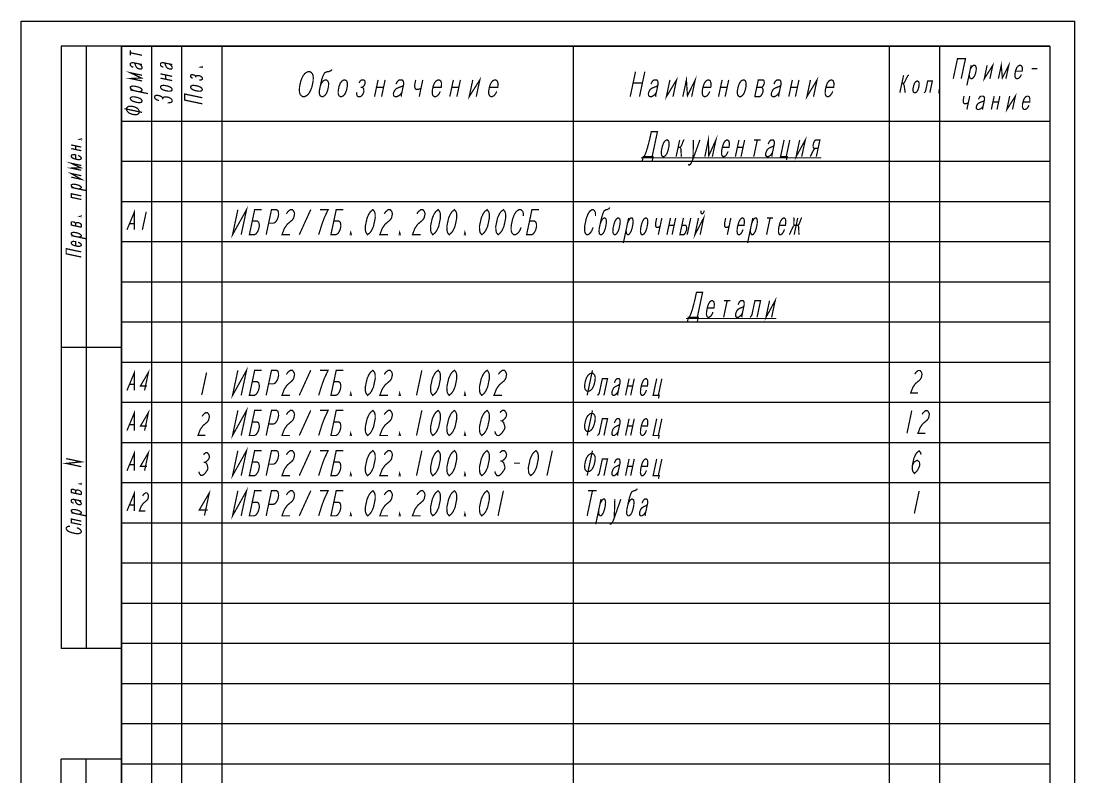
# Model space of a CAD drawing. Header units: millimetres. Extents: x 0 to 210, y 0 to 297.
# Drawn here: x 0 to 210, y 146.4 to 297 of the extents above; entities that cross this region are included whole.
import ezdxf

# ---------------------------------------------------------------- set-up
doc = ezdxf.new("R2010")
doc.units = ezdxf.units.MM
doc.header["$LTSCALE"] = 19.36
doc.layers.get('0').update_dxf_attribs({"linetype": 'CONTINUOUS'})

msp = doc.modelspace()

# ---------------------------------------------------------------- linework, layer by layer
at = {"color": 7, "linetype": 'CONTINUOUS'}
for p, q in [((0, 0), (0, 297)), ((0, 297), (210, 297)), ((210, 0), (210, 297)), ((20, 292), (8, 292)), ((8, 292), (8, 172)), ((13, 292), (13, 172)), ((20, 292), (20, 172)), ((205, 292), (20, 292)), ((20, 292), (20, 149)), ((20, 5), (20, 292)), ((20, 292), (205, 292)), ((26, 292), (26, 149)), ((32, 292), (32, 149)), ((40, 292), (40, 149)), ((110, 292), (110, 149)), ((173, 292), (173, 149)), ((183, 292), (183, 149)), ((205, 292), (205, 149)), ((205, 292), (205, 5)), ((205, 277), (20, 277)), ((20, 277), (20, 45)), ((205, 277), (20, 277)), ((26, 277), (26, 45)), ((32, 277), (32, 45)), ((40, 277), (40, 45)), ((110, 277), (110, 45)), ((173, 277), (173, 45)), ((183, 277), (183, 45)), ((205, 277), (205, 45)), ((205, 269), (20, 269)), ((205, 269), (20, 269)), ((205, 261), (20, 261)), ((205, 261), (20, 261)), ((205, 253), (20, 253)), ((205, 253), (20, 253)), ((205, 245), (20, 245)), ((205, 245), (20, 245)), ((205, 237), (20, 237)), ((205, 237), (20, 237)), ((20, 232), (8, 232)), ((205, 229), (20, 229)), ((205, 229), (20, 229)), ((205, 221), (20, 221)), ((205, 221), (20, 221)), ((205, 213), (20, 213)), ((205, 213), (20, 213)), ((205, 205), (20, 205)), ((205, 205), (20, 205)), ((205, 197), (20, 197)), ((205, 197), (20, 197)), ((205, 189), (20, 189)), ((205, 189), (20, 189)), ((205, 181), (20, 181)), ((110, 181), (20, 181)), ((205, 181), (128, 181)), ((205, 173), (20, 173)), ((205, 173), (20, 173)), ((20, 172), (8, 172)), ((205, 165), (20, 165)), ((205, 165), (20, 165)), ((205, 157), (20, 157)), ((205, 157), (20, 157)), ((20, 150), (8, 150)), ((8, 5), (8, 150)), ((13, 5), (13, 150)), ((20, 5), (20, 150)), ((205, 149), (20, 149)), ((205, 149), (20, 149))]:
    msp.add_line(p, q, dxfattribs=at)
at = {"color": 2, "linetype": 'CONTINUOUS', "const_width": 0.25}
for points in [[(21.78, 290.19), (21.78, 291.18)], [(21.78, 290.68), (24.11, 290.19)], [(22.36, 287.79), (22.07, 287.92), (21.92, 288.02), (21.78, 288.2), (21.78, 288.55), (21.92, 288.66), (22.07, 288.7), (22.36, 288.71), (23.96, 288.37), (24.11, 288.41)], [(22.5, 288.68), (22.65, 288.58), (22.8, 288.19), (22.94, 287.88), (23.09, 287.7), (23.23, 287.6), (23.53, 287.47), (23.67, 287.44), (23.96, 287.45), (24.11, 287.63), (24.11, 287.84), (23.96, 288.09), (23.82, 288.26), (23.53, 288.46)], [(28.36, 287.79), (28.07, 287.92), (27.92, 288.02), (27.78, 288.2), (27.78, 288.55), (27.92, 288.66), (28.07, 288.7), (28.36, 288.71), (29.96, 288.37), (30.11, 288.41)], [(28.5, 288.68), (28.65, 288.58), (28.8, 288.19), (28.94, 287.88), (29.09, 287.7), (29.23, 287.6), (29.53, 287.47), (29.67, 287.44), (29.96, 287.45), (30.11, 287.63), (30.11, 287.84), (29.96, 288.09), (29.82, 288.26), (29.53, 288.46)], [(36.11, 287.91), (36.11, 287.77), (35.82, 287.83), (36.11, 287.91)], [(185.75, 285.52), (186.6, 289.52), (188.19, 289.52), (187.34, 285.52)], [(189.32, 288.19), (188.47, 284.19)], [(189.14, 287.36), (189.3, 287.69), (189.56, 288.02), (189.79, 288.19), (190.07, 288.19), (190.22, 288.02), (190.34, 287.69), (190.32, 287.19), (190.18, 286.52), (189.98, 286.02), (189.72, 285.69), (189.5, 285.52), (189.31, 285.52), (189.07, 285.69), (188.95, 286.02), (188.93, 286.36)], [(192.5, 288.19), (191.94, 285.52), (193.63, 288.19), (193.06, 285.52)], [(194.75, 285.52), (195.32, 288.19), (195.54, 285.69), (196.82, 288.19), (196.25, 285.52)], [(199.33, 286.36), (199.17, 286.02), (198.91, 285.69), (198.59, 285.52), (198.41, 285.52), (198.16, 285.69), (198.04, 286.02), (198.06, 286.52), (198.2, 287.19), (198.4, 287.69), (198.66, 288.02), (198.97, 288.19), (199.16, 288.19), (199.41, 288.02), (199.52, 287.69), (199.51, 287.19), (199.48, 287.02), (198.16, 287.02)], [(24.11, 285.07), (21.78, 285.56), (23.96, 285.67), (21.78, 286.7), (24.11, 286.21)], [(27.78, 286.49), (30.11, 285.99)], [(27.78, 285.64), (30.11, 285.14)], [(28.8, 285.42), (28.8, 286.27)], [(34.21, 285.61), (33.92, 285.75), (33.78, 285.92), (33.78, 286.2), (33.92, 286.32), (34.21, 286.32), (34.36, 286.29), (34.65, 286.16), (34.8, 285.99), (34.8, 285.77)], [(35.53, 285.26), (35.82, 285.27), (35.96, 285.31), (36.11, 285.42), (36.11, 285.71), (35.96, 285.88), (35.82, 285.98), (35.53, 286.12), (35.38, 286.15), (35.09, 286.14), (34.94, 286.1), (34.8, 285.99)], [(55.74, 285.07), (55.48, 283.82), (55.46, 283.19), (55.49, 282.78), (55.64, 282.36), (55.83, 282.15), (56.13, 281.94), (56.48, 281.94), (56.88, 282.15), (57.16, 282.36), (57.48, 282.78), (57.69, 283.19), (57.94, 283.82), (58.2, 285.07), (58.22, 285.69), (58.19, 286.11), (58.04, 286.53), (57.85, 286.74), (57.55, 286.94), (57.2, 286.94), (56.8, 286.74), (56.52, 286.53), (56.2, 286.11), (55.99, 285.69), (55.74, 285.07)], [(59.62, 284.03), (59.87, 284.65), (60.2, 285.07), (60.59, 285.28), (60.83, 285.28), (61.13, 285.07), (61.28, 284.65), (61.26, 284.03), (61.09, 283.19), (60.84, 282.57), (60.51, 282.15), (60.12, 281.94), (59.88, 281.94), (59.58, 282.15), (59.43, 282.57), (59.45, 283.19), (59.62, 284.03), (59.89, 285.28), (60.18, 286.11), (60.39, 286.53), (60.55, 286.74), (61.06, 286.94), (61.3, 286.94), (61.81, 287.15), (61.97, 287.36)], [(90.01, 285.28), (89.3, 281.94), (91.41, 285.28), (90.7, 281.94)], [(122.44, 286.94), (121.38, 281.94)], [(124.3, 286.94), (123.23, 281.94)], [(129.3, 285.28), (128.59, 281.94), (130.61, 285.28), (129.91, 281.94)], [(131.87, 281.94), (132.58, 285.28), (132.79, 282.15), (134.33, 285.28), (133.63, 281.94)], [(157.3, 285.28), (156.59, 281.94), (158.61, 285.28), (157.91, 281.94)], [(175.86, 286.21), (175.11, 282.71)], [(175.52, 284.61), (175.82, 284.61), (176.01, 284.75), (176.53, 285.77), (176.67, 286.07), (176.85, 286.21), (176.93, 286.21)], [(201.36, 287.52), (202.49, 287.52)], [(22.5, 283.13), (22.21, 283.27), (21.92, 283.47), (21.78, 283.65), (21.78, 283.86), (21.92, 283.97), (22.21, 284.05), (22.65, 284.03), (23.23, 283.9), (23.67, 283.74), (23.96, 283.54), (24.11, 283.36), (24.11, 283.22), (23.96, 283.04), (23.67, 282.96), (23.38, 282.95)], [(28.65, 283.17), (28.21, 283.34), (27.92, 283.54), (27.78, 283.79), (27.78, 283.93), (27.92, 284.11), (28.21, 284.19), (28.65, 284.17), (29.23, 284.05), (29.67, 283.88), (29.96, 283.68), (30.11, 283.43), (30.11, 283.29), (29.96, 283.11), (29.67, 283.03), (29.23, 283.05), (28.65, 283.17)], [(34.65, 283.17), (34.21, 283.34), (33.92, 283.54), (33.78, 283.79), (33.78, 283.93), (33.92, 284.11), (34.21, 284.19), (34.65, 284.17), (35.23, 284.05), (35.67, 283.88), (35.96, 283.68), (36.11, 283.43), (36.11, 283.29), (35.96, 283.11), (35.67, 283.03), (35.23, 283.05), (34.65, 283.17)], [(63.37, 284.03), (63.62, 284.65), (63.95, 285.07), (64.34, 285.28), (64.58, 285.28), (64.88, 285.07), (65.03, 284.65), (65.01, 284.03), (64.84, 283.19), (64.59, 282.57), (64.26, 282.15), (63.87, 281.94), (63.63, 281.94), (63.33, 282.15), (63.18, 282.57), (63.2, 283.19), (63.37, 284.03)], [(66.86, 282.78), (66.89, 282.36), (66.96, 282.15), (67.15, 281.94), (67.62, 281.94), (67.9, 282.15), (68.06, 282.36), (68.26, 282.78), (68.31, 282.99), (68.28, 283.4), (68.21, 283.61), (68.02, 283.82)], [(67.37, 284.65), (67.58, 285.07), (67.86, 285.28), (68.33, 285.28), (68.52, 285.07), (68.54, 284.65), (68.5, 284.44), (68.29, 284.03), (68.02, 283.82), (67.66, 283.82)], [(71.14, 285.28), (70.43, 281.94)], [(70.83, 283.82), (72.23, 283.82)], [(72.54, 285.28), (71.84, 281.94)], [(76.19, 284.24), (76.03, 284.03), (75.4, 283.82), (74.89, 283.61), (74.61, 283.4), (74.45, 283.19), (74.24, 282.78), (74.2, 282.57), (74.22, 282.15), (74.53, 281.94), (74.88, 281.94), (75.28, 282.15), (75.56, 282.36), (75.88, 282.78)], [(74.71, 284.44), (74.92, 284.86), (75.08, 285.07), (75.36, 285.28), (75.94, 285.28), (76.13, 285.07), (76.21, 284.86), (76.23, 284.44), (75.75, 282.15), (75.82, 281.94)], [(78.64, 285.28), (78.42, 284.24), (78.45, 283.82), (78.52, 283.61), (78.71, 283.4), (79.18, 283.4), (79.69, 283.61)], [(80.04, 285.28), (79.34, 281.94)], [(83.54, 282.99), (83.34, 282.57), (83.01, 282.15), (82.62, 281.94), (82.38, 281.94), (82.08, 282.15), (81.93, 282.57), (81.95, 283.19), (82.12, 284.03), (82.37, 284.65), (82.7, 285.07), (83.09, 285.28), (83.33, 285.28), (83.63, 285.07), (83.78, 284.65), (83.76, 284.03), (83.72, 283.82), (82.08, 283.82)], [(86.14, 285.28), (85.43, 281.94)], [(85.83, 283.82), (87.23, 283.82)], [(87.54, 285.28), (86.84, 281.94)], [(94.79, 282.99), (94.59, 282.57), (94.26, 282.15), (93.87, 281.94), (93.63, 281.94), (93.33, 282.15), (93.18, 282.57), (93.2, 283.19), (93.37, 284.03), (93.62, 284.65), (93.95, 285.07), (94.34, 285.28), (94.58, 285.28), (94.88, 285.07), (95.03, 284.65), (95.01, 284.03), (94.97, 283.82), (93.33, 283.82)], [(121.95, 284.65), (123.81, 284.65)], [(126.89, 284.24), (126.74, 284.03), (126.15, 283.82), (125.67, 283.61), (125.4, 283.4), (125.25, 283.19), (125.05, 282.78), (125.01, 282.57), (125.03, 282.15), (125.31, 281.94), (125.64, 281.94), (126.01, 282.15), (126.28, 282.36), (126.58, 282.78)], [(125.52, 284.44), (125.71, 284.86), (125.87, 285.07), (126.13, 285.28), (126.68, 285.28), (126.85, 285.07), (126.92, 284.86), (126.94, 284.44), (126.45, 282.15), (126.52, 281.94)], [(137.24, 282.99), (137.04, 282.57), (136.73, 282.15), (136.36, 281.94), (136.14, 281.94), (135.86, 282.15), (135.73, 282.57), (135.75, 283.19), (135.93, 284.03), (136.17, 284.65), (136.48, 285.07), (136.85, 285.28), (137.07, 285.28), (137.35, 285.07), (137.48, 284.65), (137.46, 284.03), (137.41, 283.82), (135.88, 283.82)], [(139.69, 285.28), (138.98, 281.94)], [(139.38, 283.82), (140.7, 283.82)], [(141.01, 285.28), (140.3, 281.94)], [(142.93, 284.03), (143.17, 284.65), (143.48, 285.07), (143.85, 285.28), (144.07, 285.28), (144.35, 285.07), (144.48, 284.65), (144.46, 284.03), (144.28, 283.19), (144.04, 282.57), (143.73, 282.15), (143.36, 281.94), (143.14, 281.94), (142.86, 282.15), (142.73, 282.57), (142.75, 283.19), (142.93, 284.03)], [(146.2, 281.94), (146.91, 285.28), (147.9, 285.28), (148.07, 285.07), (148.09, 284.65), (148.05, 284.44), (147.85, 284.03), (147.59, 283.82), (146.6, 283.82)], [(146.2, 281.94), (147.19, 281.94), (147.45, 282.15), (147.6, 282.36), (147.8, 282.78), (147.85, 282.99), (147.83, 283.4), (147.76, 283.61), (147.59, 283.82)], [(151.39, 284.24), (151.24, 284.03), (150.65, 283.82), (150.17, 283.61), (149.9, 283.4), (149.75, 283.19), (149.55, 282.78), (149.51, 282.57), (149.53, 282.15), (149.81, 281.94), (150.14, 281.94), (150.51, 282.15), (150.78, 282.36), (151.08, 282.78)], [(150.02, 284.44), (150.21, 284.86), (150.37, 285.07), (150.63, 285.28), (151.18, 285.28), (151.35, 285.07), (151.42, 284.86), (151.44, 284.44), (150.95, 282.15), (151.02, 281.94)], [(153.69, 285.28), (152.98, 281.94)], [(153.38, 283.82), (154.7, 283.82)], [(155.01, 285.28), (154.3, 281.94)], [(161.74, 282.99), (161.54, 282.57), (161.23, 282.15), (160.86, 281.94), (160.64, 281.94), (160.36, 282.15), (160.23, 282.57), (160.25, 283.19), (160.43, 284.03), (160.67, 284.65), (160.98, 285.07), (161.35, 285.28), (161.57, 285.28), (161.85, 285.07), (161.98, 284.65), (161.96, 284.03), (161.91, 283.82), (160.38, 283.82)], [(175.82, 284.61), (175.87, 284.46), (175.96, 284.17), (176.19, 282.71)], [(177.87, 284.17), (178.04, 284.61), (178.26, 284.9), (178.52, 285.04), (178.67, 285.04), (178.87, 284.9), (178.96, 284.61), (178.95, 284.17), (178.82, 283.59), (178.65, 283.15), (178.44, 282.86), (178.18, 282.71), (178.02, 282.71), (177.82, 282.86), (177.73, 283.15), (177.75, 283.59), (177.87, 284.17)], [(179.94, 282.71), (180.12, 282.86), (180.23, 283), (180.26, 283.15), (180.66, 285.04), (181.58, 285.04), (181.09, 282.71)], [(21.78, 283.29), (25.28, 282.55)], [(22.65, 280.9), (22.21, 281.06), (21.92, 281.27), (21.78, 281.51), (21.78, 281.65), (21.92, 281.84), (22.21, 281.92), (22.65, 281.9), (23.23, 281.77), (23.67, 281.61), (23.96, 281.4), (24.11, 281.16), (24.11, 281.02), (23.96, 280.83), (23.67, 280.75), (23.23, 280.78), (22.65, 280.9)], [(27.48, 281.15), (27.05, 281.31), (26.75, 281.52), (26.61, 281.76), (26.61, 281.9), (26.75, 282.16), (26.9, 282.2), (27.19, 282.21), (27.63, 282.11), (27.92, 281.98), (28.07, 281.88), (28.21, 281.63), (28.21, 281.42)], [(29.23, 280.7), (29.67, 280.75), (29.96, 280.83), (30.11, 281.02), (30.11, 281.23), (29.96, 281.47), (29.67, 281.68), (29.38, 281.81), (28.94, 281.9), (28.65, 281.9), (28.36, 281.81), (28.21, 281.63)], [(36.11, 280.52), (32.61, 281.26), (32.61, 282.47), (36.11, 281.73)], [(183, 282.71), (182.85, 282.71), (182.91, 283), (183, 282.71)], [(187.91, 282.05), (187.73, 281.22), (187.76, 280.89), (187.81, 280.72), (187.97, 280.55), (188.34, 280.55), (188.75, 280.72)], [(189.04, 282.05), (188.47, 279.39)], [(190.77, 281.39), (190.93, 281.72), (191.06, 281.89), (191.29, 282.05), (191.75, 282.05), (191.91, 281.89), (191.96, 281.72), (191.99, 281.39), (191.6, 279.55), (191.66, 279.39)], [(193.91, 282.05), (193.34, 279.39)], [(195.04, 282.05), (194.47, 279.39)], [(197, 282.05), (196.44, 279.39), (198.13, 282.05), (197.56, 279.39)], [(200.83, 280.22), (200.67, 279.89), (200.41, 279.55), (200.09, 279.39), (199.91, 279.39), (199.66, 279.55), (199.54, 279.89), (199.56, 280.39), (199.7, 281.05), (199.9, 281.55), (200.16, 281.89), (200.47, 282.05), (200.66, 282.05), (200.91, 281.89), (201.02, 281.55), (201.01, 281.05), (200.98, 280.89), (199.66, 280.89)], [(20.61, 279.56), (24.11, 278.81)], [(21.05, 279.68), (21.05, 279.25), (21.19, 279.01), (21.34, 278.83), (21.63, 278.63), (22.07, 278.46), (22.5, 278.37), (22.94, 278.35), (23.23, 278.43), (23.38, 278.54), (23.53, 278.72), (23.53, 279.15), (23.38, 279.39), (23.23, 279.57), (22.94, 279.77), (22.5, 279.94), (22.07, 280.03), (21.63, 280.05), (21.34, 279.97), (21.19, 279.86), (21.05, 279.68)], [(191.95, 281.22), (191.82, 281.05), (191.32, 280.89), (190.91, 280.72), (190.69, 280.55), (190.56, 280.39), (190.39, 280.05), (190.36, 279.89), (190.38, 279.55), (190.63, 279.39), (190.91, 279.39), (191.22, 279.55), (191.45, 279.72), (191.7, 280.05)], [(193.66, 280.89), (194.79, 280.89)], [(124.16, 269.99), (124.52, 270.82), (124.79, 271.65), (125.28, 273.53), (125.59, 274.99), (126.81, 274.99), (125.75, 269.99)], [(11.99, 273.52), (11.99, 273.4), (11.74, 273.45), (11.99, 273.52)], [(127.79, 272.07), (128.01, 272.7), (128.29, 273.11), (128.61, 273.32), (128.8, 273.32), (129.04, 273.11), (129.14, 272.7), (129.1, 272.07), (128.92, 271.24), (128.7, 270.61), (128.42, 270.2), (128.09, 269.99), (127.91, 269.99), (127.67, 270.2), (127.57, 270.61), (127.61, 271.24), (127.79, 272.07)], [(131.24, 273.32), (130.53, 269.99)], [(130.93, 271.86), (131.12, 271.86), (131.3, 271.86), (131.54, 272.07), (131.72, 272.49), (131.95, 273.11), (132.08, 273.32), (132.18, 273.32)], [(133.03, 268.53), (133.08, 268.32), (133.18, 268.32), (133.41, 268.53), (133.55, 268.74), (133.91, 269.57), (135.27, 273.32)], [(133.96, 273.32), (133.91, 269.57)], [(136.25, 269.99), (136.96, 273.32), (137.04, 270.2), (138.46, 273.32), (137.75, 269.99)], [(140.88, 271.03), (140.7, 270.61), (140.42, 270.2), (140.09, 269.99), (139.91, 269.99), (139.67, 270.2), (139.57, 270.61), (139.61, 271.24), (139.79, 272.07), (140.01, 272.7), (140.29, 273.11), (140.61, 273.32), (140.8, 273.32), (141.04, 273.11), (141.14, 272.7), (141.1, 272.07), (141.05, 271.86), (139.74, 271.86)], [(143.05, 273.32), (142.34, 269.99)], [(144.18, 273.32), (143.47, 269.99)], [(146.71, 273.32), (146, 269.99)], [(146.05, 273.32), (147.36, 273.32)], [(148.88, 272.49), (149.06, 272.9), (149.2, 273.11), (149.43, 273.32), (149.9, 273.32), (150.04, 273.11), (150.09, 272.9), (150.09, 272.49), (149.61, 270.2), (149.66, 269.99)], [(152.05, 273.32), (151.34, 269.99), (152.66, 269.99), (152.52, 269.36)], [(152.47, 269.99), (153.18, 273.32)], [(155.15, 273.32), (154.44, 269.99), (156.27, 273.32), (155.56, 269.99)], [(158.47, 269.99), (159.18, 273.32), (158.33, 273.32), (158.1, 273.11), (157.92, 272.7), (157.83, 272.28), (157.84, 271.86), (157.98, 271.65), (158.82, 271.65)], [(9.99, 272.33), (11.99, 271.9)], [(9.99, 271.61), (11.99, 271.18)], [(10.86, 271.42), (10.86, 272.14)], [(131.3, 271.86), (131.45, 271.65), (131.5, 271.45), (131.56, 269.99)], [(142.74, 271.86), (143.87, 271.86)], [(150.05, 272.28), (149.91, 272.07), (149.4, 271.86), (148.98, 271.65), (148.75, 271.45), (148.61, 271.24), (148.43, 270.82), (148.38, 270.61), (148.39, 270.2), (148.62, 269.99), (148.91, 269.99), (149.23, 270.2), (149.46, 270.4), (149.74, 270.82)], [(157.25, 269.99), (157.89, 271.24), (158.03, 271.45), (158.26, 271.65)], [(11.99, 267.28), (9.99, 267.71), (11.86, 267.79), (9.99, 268.67), (11.99, 268.24)], [(11.36, 270.23), (11.61, 270.12), (11.86, 269.95), (11.99, 269.74), (11.99, 269.62), (11.86, 269.47), (11.61, 269.4), (11.24, 269.42), (10.74, 269.53), (10.36, 269.67), (10.11, 269.84), (9.99, 270.05), (9.99, 270.17), (10.11, 270.32), (10.36, 270.39), (10.74, 270.37), (10.86, 270.34), (10.86, 269.5)], [(123.5, 269.76), (159.5, 269.76)], [(123.75, 268.95), (123.97, 269.99), (125.94, 269.99), (125.72, 268.95)], [(9.99, 265.91), (11.99, 265.48), (9.99, 266.63), (11.99, 266.2)], [(10.61, 263.73), (10.36, 263.85), (10.11, 264.02), (9.99, 264.17), (9.99, 264.35), (10.11, 264.44), (10.36, 264.51), (10.74, 264.49), (11.24, 264.38), (11.61, 264.24), (11.86, 264.07), (11.99, 263.92), (11.99, 263.8), (11.86, 263.65), (11.61, 263.58), (11.36, 263.57)], [(9.99, 263.87), (12.99, 263.23)], [(11.99, 261.46), (9.99, 261.89), (9.99, 262.61), (11.99, 262.18)], [(21.1, 255.42), (22.6, 259.02), (22.56, 255.42)], [(24.94, 259.02), (24.17, 255.42)], [(43.2, 259.44), (42.14, 254.44), (44.93, 259.44), (43.86, 254.44)], [(46.06, 257.15), (47.08, 257.15), (47.34, 256.94), (47.45, 256.53), (47.47, 256.11), (47.33, 255.49), (47.14, 255.07), (46.85, 254.65), (46.5, 254.44), (45.49, 254.44), (46.55, 259.44), (47.97, 259.44)], [(49.33, 256.74), (50.34, 256.74), (50.69, 256.94), (50.98, 257.36), (51.17, 257.78), (51.31, 258.4), (51.29, 258.82), (51.18, 259.24), (50.92, 259.44), (49.9, 259.44), (48.84, 254.44)], [(52.87, 258.61), (53.16, 259.03), (53.66, 259.44), (54.07, 259.44), (54.38, 259.03), (54.5, 258.61), (54.32, 257.78), (54.03, 257.36), (53.53, 256.94), (53.04, 256.53), (52.46, 255.69), (51.99, 254.44), (53.61, 254.44)], [(55.44, 254.44), (57.72, 259.44)], [(59.3, 254.44), (59.95, 256.53), (60.41, 257.78), (60.8, 258.61), (61.18, 259.44), (59.55, 259.44)], [(62.31, 257.15), (63.33, 257.15), (63.59, 256.94), (63.7, 256.53), (63.72, 256.11), (63.58, 255.49), (63.39, 255.07), (63.1, 254.65), (62.75, 254.44), (61.74, 254.44), (62.8, 259.44), (64.22, 259.44)], [(69.05, 254.44), (68.73, 254.86), (68.62, 255.28), (68.59, 256.11), (68.95, 257.78), (69.33, 258.61), (69.62, 259.03), (70.11, 259.44), (70.43, 259.03), (70.55, 258.61), (70.57, 257.78), (70.22, 256.11), (69.84, 255.28), (69.54, 254.86), (69.05, 254.44)], [(72.37, 258.61), (72.66, 259.03), (73.16, 259.44), (73.57, 259.44), (73.88, 259.03), (74, 258.61), (73.82, 257.78), (73.53, 257.36), (73.03, 256.94), (72.54, 256.53), (71.96, 255.69), (71.49, 254.44), (73.11, 254.44)], [(78.87, 258.61), (79.16, 259.03), (79.66, 259.44), (80.07, 259.44), (80.38, 259.03), (80.5, 258.61), (80.32, 257.78), (80.03, 257.36), (79.53, 256.94), (79.04, 256.53), (78.46, 255.69), (77.99, 254.44), (79.61, 254.44)], [(82.05, 254.44), (81.73, 254.86), (81.62, 255.28), (81.59, 256.11), (81.95, 257.78), (82.33, 258.61), (82.62, 259.03), (83.11, 259.44), (83.43, 259.03), (83.55, 258.61), (83.57, 257.78), (83.22, 256.11), (82.84, 255.28), (82.54, 254.86), (82.05, 254.44)], [(85.3, 254.44), (84.98, 254.86), (84.87, 255.28), (84.84, 256.11), (85.2, 257.78), (85.58, 258.61), (85.87, 259.03), (86.36, 259.44), (86.68, 259.03), (86.8, 258.61), (86.82, 257.78), (86.47, 256.11), (86.09, 255.28), (85.79, 254.86), (85.3, 254.44)], [(91.8, 254.44), (91.48, 254.86), (91.37, 255.28), (91.34, 256.11), (91.7, 257.78), (92.08, 258.61), (92.37, 259.03), (92.86, 259.44), (93.18, 259.03), (93.3, 258.61), (93.32, 257.78), (92.97, 256.11), (92.59, 255.28), (92.29, 254.86), (91.8, 254.44)], [(95.05, 254.44), (94.73, 254.86), (94.62, 255.28), (94.59, 256.11), (94.95, 257.78), (95.33, 258.61), (95.62, 259.03), (96.11, 259.44), (96.43, 259.03), (96.55, 258.61), (96.57, 257.78), (96.22, 256.11), (95.84, 255.28), (95.54, 254.86), (95.05, 254.44)], [(100.11, 258.19), (100.1, 258.61), (99.99, 259.03), (99.83, 259.24), (99.57, 259.44), (99.26, 259.44), (98.91, 259.24), (98.66, 259.03), (98.37, 258.61), (98.18, 258.19), (97.95, 257.57), (97.68, 256.32), (97.65, 255.69), (97.66, 255.28), (97.78, 254.86), (97.94, 254.65), (98.2, 254.44), (98.5, 254.44), (98.85, 254.65), (99.1, 254.86), (99.39, 255.28), (99.63, 255.9)], [(101.31, 257.15), (102.33, 257.15), (102.59, 256.94), (102.7, 256.53), (102.72, 256.11), (102.58, 255.49), (102.39, 255.07), (102.1, 254.65), (101.75, 254.44), (100.74, 254.44), (101.8, 259.44), (103.22, 259.44)], [(114.46, 258.19), (114.46, 258.61), (114.38, 259.03), (114.25, 259.24), (114.03, 259.44), (113.78, 259.44), (113.47, 259.24), (113.26, 259.03), (113, 258.61), (112.82, 258.19), (112.6, 257.57), (112.34, 256.32), (112.29, 255.69), (112.29, 255.28), (112.37, 254.86), (112.5, 254.65), (112.71, 254.44), (112.97, 254.44), (113.27, 254.65), (113.49, 254.86), (113.75, 255.28), (113.97, 255.9)], [(115.39, 256.53), (115.61, 257.15), (115.87, 257.57), (116.17, 257.78), (116.34, 257.78), (116.56, 257.57), (116.64, 257.15), (116.59, 256.53), (116.42, 255.69), (116.2, 255.07), (115.94, 254.65), (115.64, 254.44), (115.46, 254.44), (115.25, 254.65), (115.17, 255.07), (115.21, 255.69), (115.39, 256.53), (115.66, 257.78), (115.92, 258.61), (116.09, 259.03), (116.22, 259.24), (116.61, 259.44), (116.78, 259.44), (117.17, 259.65), (117.3, 259.86)], [(134.99, 257.78), (134.28, 254.44), (136.02, 257.78), (135.32, 254.44)], [(135.47, 259.24), (135.47, 258.82), (135.6, 258.61), (135.77, 258.61), (135.99, 258.82), (136.16, 259.24)], [(11.99, 255.94), (9.99, 256.37), (9.99, 256.91), (10.11, 257), (10.36, 257.01), (10.49, 256.98), (10.74, 256.87), (10.86, 256.72), (10.86, 256.18)], [(11.99, 255.94), (11.99, 256.48), (11.86, 256.63), (11.74, 256.71), (11.49, 256.83), (11.36, 256.85), (11.11, 256.85), (10.99, 256.81), (10.86, 256.72)], [(11.99, 258.16), (11.99, 258.04), (11.74, 258.09), (11.99, 258.16)], [(21.65, 256.62), (22.52, 256.62)], [(118.14, 256.53), (118.36, 257.15), (118.62, 257.57), (118.92, 257.78), (119.09, 257.78), (119.31, 257.57), (119.39, 257.15), (119.34, 256.53), (119.17, 255.69), (118.95, 255.07), (118.69, 254.65), (118.39, 254.44), (118.21, 254.44), (118, 254.65), (117.92, 255.07), (117.96, 255.69), (118.14, 256.53)], [(121.07, 257.78), (120.01, 252.78)], [(120.85, 256.74), (121.02, 257.15), (121.28, 257.57), (121.5, 257.78), (121.76, 257.78), (121.89, 257.57), (121.97, 257.15), (121.92, 256.53), (121.75, 255.69), (121.53, 255.07), (121.27, 254.65), (121.05, 254.44), (120.88, 254.44), (120.66, 254.65), (120.58, 255.07), (120.58, 255.49)], [(123.64, 256.53), (123.86, 257.15), (124.12, 257.57), (124.42, 257.78), (124.59, 257.78), (124.81, 257.57), (124.89, 257.15), (124.84, 256.53), (124.67, 255.69), (124.45, 255.07), (124.19, 254.65), (123.89, 254.44), (123.71, 254.44), (123.5, 254.65), (123.42, 255.07), (123.46, 255.69), (123.64, 256.53)], [(126.66, 257.78), (126.44, 256.74), (126.43, 256.32), (126.47, 256.11), (126.6, 255.9), (126.95, 255.9), (127.33, 256.11)], [(127.69, 257.78), (126.98, 254.44)], [(129.41, 257.78), (128.7, 254.44)], [(129.1, 256.32), (130.13, 256.32)], [(130.44, 257.78), (129.73, 254.44)], [(131.99, 257.78), (131.28, 254.44), (132.05, 254.44), (132.27, 254.65), (132.4, 254.86), (132.57, 255.28), (132.62, 255.49), (132.62, 255.9), (132.58, 256.11), (132.45, 256.32), (131.68, 256.32)], [(133.45, 257.78), (132.74, 254.44)], [(140.41, 257.78), (140.19, 256.74), (140.18, 256.32), (140.22, 256.11), (140.35, 255.9), (140.7, 255.9), (141.08, 256.11)], [(141.44, 257.78), (140.73, 254.44)], [(143.87, 255.49), (143.7, 255.07), (143.44, 254.65), (143.14, 254.44), (142.96, 254.44), (142.75, 254.65), (142.67, 255.07), (142.71, 255.69), (142.89, 256.53), (143.11, 257.15), (143.37, 257.57), (143.67, 257.78), (143.84, 257.78), (144.06, 257.57), (144.14, 257.15), (144.09, 256.53), (144.05, 256.32), (142.85, 256.32)], [(145.82, 257.78), (144.76, 252.78)], [(145.6, 256.74), (145.77, 257.15), (146.03, 257.57), (146.25, 257.78), (146.51, 257.78), (146.64, 257.57), (146.72, 257.15), (146.67, 256.53), (146.5, 255.69), (146.28, 255.07), (146.02, 254.65), (145.8, 254.44), (145.63, 254.44), (145.41, 254.65), (145.33, 255.07), (145.33, 255.49)], [(149.26, 257.78), (148.55, 254.44)], [(148.66, 257.78), (149.86, 257.78)], [(152.12, 255.49), (151.95, 255.07), (151.69, 254.65), (151.39, 254.44), (151.21, 254.44), (151, 254.65), (150.92, 255.07), (150.96, 255.69), (151.14, 256.53), (151.36, 257.15), (151.62, 257.57), (151.92, 257.78), (152.09, 257.78), (152.31, 257.57), (152.39, 257.15), (152.34, 256.53), (152.3, 256.32), (151.1, 256.32)], [(153.1, 254.44), (153.76, 255.9), (153.89, 256.11), (154.1, 256.32)], [(153.9, 257.78), (153.99, 257.78), (154.03, 257.57), (153.98, 256.94), (153.98, 256.53), (154.1, 256.32), (154.79, 256.32), (155.01, 256.53), (155.18, 256.94), (155.4, 257.57), (155.53, 257.78), (155.62, 257.78)], [(154.76, 257.78), (154.36, 255.9), (154.05, 254.44)], [(154.79, 256.32), (154.92, 256.11), (154.96, 255.9), (155, 254.44)], [(10.61, 254.13), (10.36, 254.25), (10.11, 254.42), (9.99, 254.57), (9.99, 254.75), (10.11, 254.84), (10.36, 254.91), (10.74, 254.89), (11.24, 254.78), (11.61, 254.64), (11.86, 254.47), (11.99, 254.32), (11.99, 254.2), (11.86, 254.05), (11.61, 253.98), (11.36, 253.97)], [(9.99, 254.27), (12.99, 253.63)], [(65.8, 254.44), (65.6, 254.44), (65.69, 254.86), (65.8, 254.44)], [(75.55, 254.44), (75.35, 254.44), (75.44, 254.86), (75.55, 254.44)], [(88.55, 254.44), (88.35, 254.44), (88.44, 254.86), (88.55, 254.44)], [(11.36, 252.95), (11.61, 252.84), (11.86, 252.67), (11.99, 252.46), (11.99, 252.34), (11.86, 252.19), (11.61, 252.12), (11.24, 252.14), (10.74, 252.25), (10.36, 252.39), (10.11, 252.56), (9.99, 252.77), (9.99, 252.89), (10.11, 253.04), (10.36, 253.11), (10.74, 253.09), (10.86, 253.06), (10.86, 252.22)], [(11.99, 250), (8.99, 250.64), (8.99, 251.66), (11.99, 251.02)], [(133.16, 237.99), (133.52, 238.82), (133.79, 239.65), (134.28, 241.53), (134.59, 242.99), (135.81, 242.99), (134.75, 237.99)], [(149.15, 241.32), (148.44, 237.99), (150.27, 241.32), (149.56, 237.99)], [(137.88, 239.03), (137.7, 238.61), (137.42, 238.2), (137.09, 237.99), (136.91, 237.99), (136.67, 238.2), (136.57, 238.61), (136.61, 239.24), (136.79, 240.07), (137.01, 240.7), (137.29, 241.11), (137.61, 241.32), (137.8, 241.32), (138.04, 241.11), (138.14, 240.7), (138.1, 240.07), (138.05, 239.86), (136.74, 239.86)], [(140.71, 241.32), (140, 237.99)], [(140.05, 241.32), (141.36, 241.32)], [(144.05, 240.28), (143.91, 240.07), (143.4, 239.86), (142.98, 239.65), (142.75, 239.45), (142.61, 239.24), (142.43, 238.82), (142.38, 238.61), (142.39, 238.2), (142.63, 237.99), (142.91, 237.99), (143.23, 238.2), (143.46, 238.4), (143.74, 238.82)], [(142.88, 240.49), (143.06, 240.9), (143.2, 241.11), (143.43, 241.32), (143.9, 241.32), (144.04, 241.11), (144.09, 240.9), (144.09, 240.49), (143.61, 238.2), (143.66, 237.99)], [(145.25, 237.99), (145.48, 238.2), (145.62, 238.4), (145.66, 238.61), (146.24, 241.32), (147.36, 241.32), (146.66, 237.99)], [(132.5, 237.76), (150.5, 237.76)], [(132.75, 236.95), (132.97, 237.99), (134.94, 237.99), (134.72, 236.95)], [(21.1, 223.42), (22.6, 227.02), (22.56, 223.42)], [(24.61, 223.42), (25.37, 227.02), (23.78, 224.32), (25.09, 224.32)], [(36.96, 227), (36, 222.5)], [(43.2, 227.44), (42.14, 222.44), (44.93, 227.44), (43.86, 222.44)], [(46.06, 225.15), (47.08, 225.15), (47.34, 224.94), (47.45, 224.53), (47.47, 224.11), (47.33, 223.49), (47.14, 223.07), (46.85, 222.65), (46.5, 222.44), (45.49, 222.44), (46.55, 227.44), (47.97, 227.44)], [(49.33, 224.74), (50.34, 224.74), (50.69, 224.94), (50.98, 225.36), (51.17, 225.78), (51.31, 226.4), (51.29, 226.82), (51.18, 227.24), (50.92, 227.44), (49.9, 227.44), (48.84, 222.44)], [(52.87, 226.61), (53.16, 227.03), (53.66, 227.44), (54.07, 227.44), (54.38, 227.03), (54.5, 226.61), (54.32, 225.78), (54.03, 225.36), (53.53, 224.94), (53.04, 224.53), (52.46, 223.69), (51.99, 222.44), (53.61, 222.44)], [(55.44, 222.44), (57.72, 227.44)], [(59.3, 222.44), (59.95, 224.53), (60.41, 225.78), (60.8, 226.61), (61.18, 227.44), (59.55, 227.44)], [(62.31, 225.15), (63.33, 225.15), (63.59, 224.94), (63.7, 224.53), (63.72, 224.11), (63.58, 223.49), (63.39, 223.07), (63.1, 222.65), (62.75, 222.44), (61.74, 222.44), (62.8, 227.44), (64.22, 227.44)], [(69.05, 222.44), (68.73, 222.86), (68.62, 223.28), (68.59, 224.11), (68.95, 225.78), (69.33, 226.61), (69.62, 227.03), (70.11, 227.44), (70.43, 227.03), (70.55, 226.61), (70.57, 225.78), (70.22, 224.11), (69.84, 223.28), (69.54, 222.86), (69.05, 222.44)], [(72.37, 226.61), (72.66, 227.03), (73.16, 227.44), (73.57, 227.44), (73.88, 227.03), (74, 226.61), (73.82, 225.78), (73.53, 225.36), (73.03, 224.94), (72.54, 224.53), (71.96, 223.69), (71.49, 222.44), (73.11, 222.44)], [(79.86, 227.44), (78.8, 222.44)], [(82.05, 222.44), (81.73, 222.86), (81.62, 223.28), (81.59, 224.11), (81.95, 225.78), (82.33, 226.61), (82.62, 227.03), (83.11, 227.44), (83.43, 227.03), (83.55, 226.61), (83.57, 225.78), (83.22, 224.11), (82.84, 223.28), (82.54, 222.86), (82.05, 222.44)], [(85.3, 222.44), (84.98, 222.86), (84.87, 223.28), (84.84, 224.11), (85.2, 225.78), (85.58, 226.61), (85.87, 227.03), (86.36, 227.44), (86.68, 227.03), (86.8, 226.61), (86.82, 225.78), (86.47, 224.11), (86.09, 223.28), (85.79, 222.86), (85.3, 222.44)], [(91.8, 222.44), (91.48, 222.86), (91.37, 223.28), (91.34, 224.11), (91.7, 225.78), (92.08, 226.61), (92.37, 227.03), (92.86, 227.44), (93.18, 227.03), (93.3, 226.61), (93.32, 225.78), (92.97, 224.11), (92.59, 223.28), (92.29, 222.86), (91.8, 222.44)], [(95.12, 226.61), (95.41, 227.03), (95.91, 227.44), (96.32, 227.44), (96.63, 227.03), (96.75, 226.61), (96.57, 225.78), (96.28, 225.36), (95.78, 224.94), (95.29, 224.53), (94.71, 223.69), (94.24, 222.44), (95.86, 222.44)], [(113.99, 226.82), (113.47, 226.82), (113.17, 226.61), (112.95, 226.4), (112.69, 225.99), (112.47, 225.36), (112.34, 224.74), (112.29, 224.11), (112.38, 223.69), (112.51, 223.49), (112.72, 223.28), (113.23, 223.28), (113.54, 223.49), (113.75, 223.69), (114.01, 224.11), (114.23, 224.74), (114.37, 225.36), (114.41, 225.99), (114.33, 226.4), (114.2, 226.61), (113.99, 226.82)], [(113.86, 227.44), (112.8, 222.44)], [(178.07, 226.65), (178.33, 227.03), (178.77, 227.4), (179.14, 227.4), (179.43, 227.03), (179.53, 226.65), (179.37, 225.9), (179.11, 225.53), (178.66, 225.15), (178.22, 224.78), (177.69, 224.02), (177.27, 222.9), (178.73, 222.9)], [(21.65, 224.62), (22.52, 224.62)], [(114.86, 222.44), (115.08, 222.65), (115.21, 222.86), (115.25, 223.07), (115.83, 225.78), (116.86, 225.78), (116.15, 222.44)], [(119.3, 224.74), (119.17, 224.53), (118.7, 224.32), (118.31, 224.11), (118.09, 223.9), (117.96, 223.69), (117.79, 223.28), (117.75, 223.07), (117.74, 222.65), (117.96, 222.44), (118.21, 222.44), (118.52, 222.65), (118.73, 222.86), (118.99, 223.28)], [(118.23, 224.94), (118.4, 225.36), (118.53, 225.57), (118.75, 225.78), (119.18, 225.78), (119.31, 225.57), (119.35, 225.36), (119.35, 224.94), (118.86, 222.65), (118.9, 222.44)], [(121.16, 225.78), (120.45, 222.44)], [(122.19, 225.78), (121.48, 222.44)], [(124.62, 223.49), (124.45, 223.07), (124.19, 222.65), (123.89, 222.44), (123.71, 222.44), (123.5, 222.65), (123.42, 223.07), (123.46, 223.69), (123.64, 224.53), (123.86, 225.15), (124.12, 225.57), (124.42, 225.78), (124.59, 225.78), (124.81, 225.57), (124.89, 225.15), (124.84, 224.53), (124.8, 224.32), (123.6, 224.32)], [(126.66, 225.78), (125.95, 222.44), (127.15, 222.44), (127.02, 221.82)], [(126.98, 222.44), (127.69, 225.78)], [(65.8, 222.44), (65.6, 222.44), (65.69, 222.86), (65.8, 222.44)], [(75.55, 222.44), (75.35, 222.44), (75.44, 222.86), (75.55, 222.44)], [(88.55, 222.44), (88.35, 222.44), (88.44, 222.86), (88.55, 222.44)], [(120.85, 224.32), (121.88, 224.32)], [(21.1, 215.42), (22.6, 219.02), (22.56, 215.42)], [(24.61, 215.42), (25.37, 219.02), (23.78, 216.32), (25.09, 216.32)], [(36.07, 218.25), (36.33, 218.62), (36.77, 219), (37.14, 219), (37.43, 218.62), (37.53, 218.25), (37.37, 217.5), (37.11, 217.12), (36.66, 216.75), (36.22, 216.37), (35.69, 215.62), (35.27, 214.5), (36.73, 214.5)], [(43.2, 219.44), (42.14, 214.44), (44.93, 219.44), (43.86, 214.44)], [(46.06, 217.15), (47.08, 217.15), (47.34, 216.94), (47.45, 216.53), (47.47, 216.11), (47.33, 215.49), (47.14, 215.07), (46.85, 214.65), (46.5, 214.44), (45.49, 214.44), (46.55, 219.44), (47.97, 219.44)], [(49.33, 216.74), (50.34, 216.74), (50.69, 216.94), (50.98, 217.36), (51.17, 217.78), (51.31, 218.4), (51.29, 218.82), (51.18, 219.24), (50.92, 219.44), (49.9, 219.44), (48.84, 214.44)], [(52.87, 218.61), (53.16, 219.03), (53.66, 219.44), (54.07, 219.44), (54.38, 219.03), (54.5, 218.61), (54.32, 217.78), (54.03, 217.36), (53.53, 216.94), (53.04, 216.53), (52.46, 215.69), (51.99, 214.44), (53.61, 214.44)], [(55.44, 214.44), (57.72, 219.44)], [(59.3, 214.44), (59.95, 216.53), (60.41, 217.78), (60.8, 218.61), (61.18, 219.44), (59.55, 219.44)], [(62.31, 217.15), (63.33, 217.15), (63.59, 216.94), (63.7, 216.53), (63.72, 216.11), (63.58, 215.49), (63.39, 215.07), (63.1, 214.65), (62.75, 214.44), (61.74, 214.44), (62.8, 219.44), (64.22, 219.44)], [(69.05, 214.44), (68.73, 214.86), (68.62, 215.28), (68.59, 216.11), (68.95, 217.78), (69.33, 218.61), (69.62, 219.03), (70.11, 219.44), (70.43, 219.03), (70.55, 218.61), (70.57, 217.78), (70.22, 216.11), (69.84, 215.28), (69.54, 214.86), (69.05, 214.44)], [(72.37, 218.61), (72.66, 219.03), (73.16, 219.44), (73.57, 219.44), (73.88, 219.03), (74, 218.61), (73.82, 217.78), (73.53, 217.36), (73.03, 216.94), (72.54, 216.53), (71.96, 215.69), (71.49, 214.44), (73.11, 214.44)], [(79.86, 219.44), (78.8, 214.44)], [(82.05, 214.44), (81.73, 214.86), (81.62, 215.28), (81.59, 216.11), (81.95, 217.78), (82.33, 218.61), (82.62, 219.03), (83.11, 219.44), (83.43, 219.03), (83.55, 218.61), (83.57, 217.78), (83.22, 216.11), (82.84, 215.28), (82.54, 214.86), (82.05, 214.44)], [(85.3, 214.44), (84.98, 214.86), (84.87, 215.28), (84.84, 216.11), (85.2, 217.78), (85.58, 218.61), (85.87, 219.03), (86.36, 219.44), (86.68, 219.03), (86.8, 218.61), (86.82, 217.78), (86.47, 216.11), (86.09, 215.28), (85.79, 214.86), (85.3, 214.44)], [(91.8, 214.44), (91.48, 214.86), (91.37, 215.28), (91.34, 216.11), (91.7, 217.78), (92.08, 218.61), (92.37, 219.03), (92.86, 219.44), (93.18, 219.03), (93.3, 218.61), (93.32, 217.78), (92.97, 216.11), (92.59, 215.28), (92.29, 214.86), (91.8, 214.44)], [(95.41, 219.03), (95.91, 219.44), (96.32, 219.44), (96.63, 219.03), (96.75, 218.61), (96.66, 218.19), (96.37, 217.78), (95.87, 217.36), (96.19, 216.94), (96.31, 216.53), (96.42, 216.11), (96.33, 215.69), (96.04, 215.28), (95.75, 214.86), (95.25, 214.44), (94.85, 214.44), (94.53, 214.86), (94.41, 215.28)], [(113.99, 218.82), (113.47, 218.82), (113.17, 218.61), (112.95, 218.4), (112.69, 217.99), (112.47, 217.36), (112.34, 216.74), (112.29, 216.11), (112.38, 215.69), (112.51, 215.49), (112.72, 215.28), (113.23, 215.28), (113.54, 215.49), (113.75, 215.69), (114.01, 216.11), (114.23, 216.74), (114.37, 217.36), (114.41, 217.99), (114.33, 218.4), (114.2, 218.61), (113.99, 218.82)], [(113.86, 219.44), (112.8, 214.44)], [(177.49, 219.4), (176.54, 214.9)], [(179.53, 218.65), (179.79, 219.02), (180.24, 219.4), (180.6, 219.4), (180.89, 219.02), (180.99, 218.65), (180.83, 217.9), (180.57, 217.53), (180.12, 217.15), (179.68, 216.78), (179.15, 216.03), (178.73, 214.9), (180.19, 214.9)], [(21.65, 216.62), (22.52, 216.62)], [(95.47, 217.36), (95.87, 217.36)], [(114.86, 214.44), (115.08, 214.65), (115.21, 214.86), (115.25, 215.07), (115.83, 217.78), (116.86, 217.78), (116.15, 214.44)], [(119.3, 216.74), (119.17, 216.53), (118.7, 216.32), (118.31, 216.11), (118.09, 215.9), (117.96, 215.69), (117.79, 215.28), (117.75, 215.07), (117.74, 214.65), (117.96, 214.44), (118.21, 214.44), (118.52, 214.65), (118.73, 214.86), (118.99, 215.28)], [(118.23, 216.94), (118.4, 217.36), (118.53, 217.57), (118.75, 217.78), (119.18, 217.78), (119.31, 217.57), (119.35, 217.36), (119.35, 216.94), (118.86, 214.65), (118.9, 214.44)], [(121.16, 217.78), (120.45, 214.44)], [(120.85, 216.32), (121.88, 216.32)], [(122.19, 217.78), (121.48, 214.44)], [(124.62, 215.49), (124.45, 215.07), (124.19, 214.65), (123.89, 214.44), (123.71, 214.44), (123.5, 214.65), (123.42, 215.07), (123.46, 215.69), (123.64, 216.53), (123.86, 217.15), (124.12, 217.57), (124.42, 217.78), (124.59, 217.78), (124.81, 217.57), (124.89, 217.15), (124.84, 216.53), (124.8, 216.32), (123.6, 216.32)], [(126.66, 217.78), (125.95, 214.44), (127.15, 214.44), (127.02, 213.82)], [(126.98, 214.44), (127.69, 217.78)], [(65.8, 214.44), (65.6, 214.44), (65.69, 214.86), (65.8, 214.44)], [(75.55, 214.44), (75.35, 214.44), (75.44, 214.86), (75.55, 214.44)], [(88.55, 214.44), (88.35, 214.44), (88.44, 214.86), (88.55, 214.44)], [(43.2, 211.44), (42.14, 206.44), (44.93, 211.44), (43.86, 206.44)], [(21.1, 207.42), (22.6, 211.02), (22.56, 207.42)], [(24.61, 207.42), (25.37, 211.02), (23.78, 208.32), (25.09, 208.32)], [(36.33, 210.62), (36.77, 211), (37.14, 211), (37.43, 210.62), (37.53, 210.25), (37.45, 209.87), (37.19, 209.5), (36.74, 209.12), (37.03, 208.75), (37.13, 208.37), (37.23, 208), (37.15, 207.62), (36.89, 207.25), (36.63, 206.87), (36.18, 206.5), (35.82, 206.5), (35.53, 206.87), (35.43, 207.25)], [(46.06, 209.15), (47.08, 209.15), (47.34, 208.94), (47.45, 208.53), (47.47, 208.11), (47.33, 207.49), (47.14, 207.07), (46.85, 206.65), (46.5, 206.44), (45.49, 206.44), (46.55, 211.44), (47.97, 211.44)], [(49.33, 208.74), (50.34, 208.74), (50.69, 208.94), (50.98, 209.36), (51.17, 209.78), (51.31, 210.4), (51.29, 210.82), (51.18, 211.24), (50.92, 211.44), (49.9, 211.44), (48.84, 206.44)], [(52.87, 210.61), (53.16, 211.03), (53.66, 211.44), (54.07, 211.44), (54.38, 211.03), (54.5, 210.61), (54.32, 209.78), (54.03, 209.36), (53.53, 208.94), (53.04, 208.53), (52.46, 207.69), (51.99, 206.44), (53.61, 206.44)], [(55.44, 206.44), (57.72, 211.44)], [(59.3, 206.44), (59.95, 208.53), (60.41, 209.78), (60.8, 210.61), (61.18, 211.44), (59.55, 211.44)], [(62.31, 209.15), (63.33, 209.15), (63.59, 208.94), (63.7, 208.53), (63.72, 208.11), (63.58, 207.49), (63.39, 207.07), (63.1, 206.65), (62.75, 206.44), (61.74, 206.44), (62.8, 211.44), (64.22, 211.44)], [(69.05, 206.44), (68.73, 206.86), (68.62, 207.28), (68.59, 208.11), (68.95, 209.78), (69.33, 210.61), (69.62, 211.03), (70.11, 211.44), (70.43, 211.03), (70.55, 210.61), (70.57, 209.78), (70.22, 208.11), (69.84, 207.28), (69.54, 206.86), (69.05, 206.44)], [(72.37, 210.61), (72.66, 211.03), (73.16, 211.44), (73.57, 211.44), (73.88, 211.03), (74, 210.61), (73.82, 209.78), (73.53, 209.36), (73.03, 208.94), (72.54, 208.53), (71.96, 207.69), (71.49, 206.44), (73.11, 206.44)], [(79.86, 211.44), (78.8, 206.44)], [(82.05, 206.44), (81.73, 206.86), (81.62, 207.28), (81.59, 208.11), (81.95, 209.78), (82.33, 210.61), (82.62, 211.03), (83.11, 211.44), (83.43, 211.03), (83.55, 210.61), (83.57, 209.78), (83.22, 208.11), (82.84, 207.28), (82.54, 206.86), (82.05, 206.44)], [(85.3, 206.44), (84.98, 206.86), (84.87, 207.28), (84.84, 208.11), (85.2, 209.78), (85.58, 210.61), (85.87, 211.03), (86.36, 211.44), (86.68, 211.03), (86.8, 210.61), (86.82, 209.78), (86.47, 208.11), (86.09, 207.28), (85.79, 206.86), (85.3, 206.44)], [(91.8, 206.44), (91.48, 206.86), (91.37, 207.28), (91.34, 208.11), (91.7, 209.78), (92.08, 210.61), (92.37, 211.03), (92.86, 211.44), (93.18, 211.03), (93.3, 210.61), (93.32, 209.78), (92.97, 208.11), (92.59, 207.28), (92.29, 206.86), (91.8, 206.44)], [(95.41, 211.03), (95.91, 211.44), (96.32, 211.44), (96.63, 211.03), (96.75, 210.61), (96.66, 210.19), (96.37, 209.78), (95.87, 209.36), (96.19, 208.94), (96.31, 208.53), (96.42, 208.11), (96.33, 207.69), (96.04, 207.28), (95.75, 206.86), (95.25, 206.44), (94.85, 206.44), (94.53, 206.86), (94.41, 207.28)], [(101.55, 206.44), (101.23, 206.86), (101.12, 207.28), (101.09, 208.11), (101.45, 209.78), (101.83, 210.61), (102.12, 211.03), (102.61, 211.44), (102.93, 211.03), (103.05, 210.61), (103.07, 209.78), (102.72, 208.11), (102.34, 207.28), (102.04, 206.86), (101.55, 206.44)], [(105.86, 211.44), (104.8, 206.44)], [(113.99, 210.82), (113.47, 210.82), (113.17, 210.61), (112.95, 210.4), (112.69, 209.99), (112.47, 209.36), (112.34, 208.74), (112.29, 208.11), (112.38, 207.69), (112.51, 207.49), (112.72, 207.28), (113.23, 207.28), (113.54, 207.49), (113.75, 207.69), (114.01, 208.11), (114.23, 208.74), (114.37, 209.36), (114.41, 209.99), (114.33, 210.4), (114.2, 210.61), (113.99, 210.82)], [(113.86, 211.44), (112.8, 206.44)], [(177.59, 208.4), (177.93, 209.15), (178.56, 209.52), (179.03, 209.15), (179.05, 208.4), (178.71, 207.65), (178.45, 207.27), (178, 206.9), (177.71, 207.27), (177.61, 207.65), (177.59, 208.4), (177.91, 209.9), (178.25, 210.65), (178.51, 211.03), (178.96, 211.4), (179.24, 211.03), (179.35, 210.65)], [(11.99, 208.24), (8.99, 208.88), (11.99, 209.2), (8.99, 209.84)], [(21.65, 208.62), (22.52, 208.62)], [(36.38, 209.12), (36.74, 209.12)], [(95.47, 209.36), (95.87, 209.36)], [(98.22, 208.94), (99.44, 208.94)], [(114.86, 206.44), (115.08, 206.65), (115.21, 206.86), (115.25, 207.07), (115.83, 209.78), (116.86, 209.78), (116.15, 206.44)], [(119.3, 208.74), (119.17, 208.53), (118.7, 208.32), (118.31, 208.11), (118.09, 207.9), (117.96, 207.69), (117.79, 207.28), (117.75, 207.07), (117.74, 206.65), (117.96, 206.44), (118.21, 206.44), (118.52, 206.65), (118.73, 206.86), (118.99, 207.28)], [(118.23, 208.94), (118.4, 209.36), (118.53, 209.57), (118.75, 209.78), (119.18, 209.78), (119.31, 209.57), (119.35, 209.36), (119.35, 208.94), (118.86, 206.65), (118.9, 206.44)], [(121.16, 209.78), (120.45, 206.44)], [(120.85, 208.32), (121.88, 208.32)], [(122.19, 209.78), (121.48, 206.44)], [(124.62, 207.49), (124.45, 207.07), (124.19, 206.65), (123.89, 206.44), (123.71, 206.44), (123.5, 206.65), (123.42, 207.07), (123.46, 207.69), (123.64, 208.53), (123.86, 209.15), (124.12, 209.57), (124.42, 209.78), (124.59, 209.78), (124.81, 209.57), (124.89, 209.15), (124.84, 208.53), (124.8, 208.32), (123.6, 208.32)], [(126.66, 209.78), (125.95, 206.44), (127.15, 206.44), (127.02, 205.82)], [(126.98, 206.44), (127.69, 209.78)], [(65.8, 206.44), (65.6, 206.44), (65.69, 206.86), (65.8, 206.44)], [(75.55, 206.44), (75.35, 206.44), (75.44, 206.86), (75.55, 206.44)], [(88.55, 206.44), (88.35, 206.44), (88.44, 206.86), (88.55, 206.44)], [(11.99, 202.66), (9.99, 203.09), (9.99, 203.63), (10.11, 203.72), (10.36, 203.73), (10.49, 203.7), (10.74, 203.59), (10.86, 203.44), (10.86, 202.9)], [(11.99, 204.88), (11.99, 204.76), (11.74, 204.81), (11.99, 204.88)], [(36.55, 198.5), (37.5, 203), (35.51, 199.62), (37.15, 199.62)], [(43.2, 203.44), (42.14, 198.44), (44.93, 203.44), (43.86, 198.44)], [(120.89, 200.53), (121.11, 201.15), (121.37, 201.57), (121.67, 201.78), (121.84, 201.78), (122.06, 201.57), (122.14, 201.15), (122.09, 200.53), (121.92, 199.69), (121.7, 199.07), (121.44, 198.65), (121.14, 198.44), (120.96, 198.44), (120.75, 198.65), (120.67, 199.07), (120.71, 199.69), (120.89, 200.53), (121.16, 201.78), (121.42, 202.61), (121.59, 203.03), (121.72, 203.24), (122.11, 203.44), (122.28, 203.44), (122.67, 203.65), (122.8, 203.86)], [(10.49, 200.94), (10.24, 201.05), (10.11, 201.14), (9.99, 201.29), (9.99, 201.59), (10.11, 201.68), (10.24, 201.71), (10.49, 201.72), (11.86, 201.43), (11.99, 201.46)], [(10.61, 201.69), (10.74, 201.61), (10.86, 201.28), (10.99, 201.01), (11.11, 200.87), (11.24, 200.78), (11.49, 200.67), (11.61, 200.64), (11.86, 200.65), (11.99, 200.8), (11.99, 200.98), (11.86, 201.19), (11.74, 201.33), (11.49, 201.51)], [(11.99, 202.66), (11.99, 203.2), (11.86, 203.35), (11.74, 203.43), (11.49, 203.55), (11.36, 203.57), (11.11, 203.57), (10.99, 203.53), (10.86, 203.44)], [(21.1, 199.42), (22.6, 203.02), (22.56, 199.42)], [(24.22, 202.42), (24.43, 202.72), (24.79, 203.02), (25.08, 203.02), (25.31, 202.72), (25.39, 202.42), (25.27, 201.82), (25.06, 201.52), (24.7, 201.22), (24.34, 200.92), (23.92, 200.32), (23.59, 199.42), (24.75, 199.42)], [(46.06, 201.15), (47.08, 201.15), (47.34, 200.94), (47.45, 200.53), (47.47, 200.11), (47.33, 199.49), (47.14, 199.07), (46.85, 198.65), (46.5, 198.44), (45.49, 198.44), (46.55, 203.44), (47.97, 203.44)], [(49.33, 200.74), (50.34, 200.74), (50.69, 200.94), (50.98, 201.36), (51.17, 201.78), (51.31, 202.4), (51.29, 202.82), (51.18, 203.24), (50.92, 203.44), (49.9, 203.44), (48.84, 198.44)], [(52.87, 202.61), (53.16, 203.03), (53.66, 203.44), (54.07, 203.44), (54.38, 203.03), (54.5, 202.61), (54.32, 201.78), (54.03, 201.36), (53.53, 200.94), (53.04, 200.53), (52.46, 199.69), (51.99, 198.44), (53.61, 198.44)], [(55.44, 198.44), (57.72, 203.44)], [(59.3, 198.44), (59.95, 200.53), (60.41, 201.78), (60.8, 202.61), (61.18, 203.44), (59.55, 203.44)], [(62.31, 201.15), (63.33, 201.15), (63.59, 200.94), (63.7, 200.53), (63.72, 200.11), (63.58, 199.49), (63.39, 199.07), (63.1, 198.65), (62.75, 198.44), (61.74, 198.44), (62.8, 203.44), (64.22, 203.44)], [(69.05, 198.44), (68.73, 198.86), (68.62, 199.28), (68.59, 200.11), (68.95, 201.78), (69.33, 202.61), (69.62, 203.03), (70.11, 203.44), (70.43, 203.03), (70.55, 202.61), (70.57, 201.78), (70.22, 200.11), (69.84, 199.28), (69.54, 198.86), (69.05, 198.44)], [(72.37, 202.61), (72.66, 203.03), (73.16, 203.44), (73.57, 203.44), (73.88, 203.03), (74, 202.61), (73.82, 201.78), (73.53, 201.36), (73.03, 200.94), (72.54, 200.53), (71.96, 199.69), (71.49, 198.44), (73.11, 198.44)], [(78.87, 202.61), (79.16, 203.03), (79.66, 203.44), (80.07, 203.44), (80.38, 203.03), (80.5, 202.61), (80.32, 201.78), (80.03, 201.36), (79.53, 200.94), (79.04, 200.53), (78.46, 199.69), (77.99, 198.44), (79.61, 198.44)], [(82.05, 198.44), (81.73, 198.86), (81.62, 199.28), (81.59, 200.11), (81.95, 201.78), (82.33, 202.61), (82.62, 203.03), (83.11, 203.44), (83.43, 203.03), (83.55, 202.61), (83.57, 201.78), (83.22, 200.11), (82.84, 199.28), (82.54, 198.86), (82.05, 198.44)], [(85.3, 198.44), (84.98, 198.86), (84.87, 199.28), (84.84, 200.11), (85.2, 201.78), (85.58, 202.61), (85.87, 203.03), (86.36, 203.44), (86.68, 203.03), (86.8, 202.61), (86.82, 201.78), (86.47, 200.11), (86.09, 199.28), (85.79, 198.86), (85.3, 198.44)], [(91.8, 198.44), (91.48, 198.86), (91.37, 199.28), (91.34, 200.11), (91.7, 201.78), (92.08, 202.61), (92.37, 203.03), (92.86, 203.44), (93.18, 203.03), (93.3, 202.61), (93.32, 201.78), (92.97, 200.11), (92.59, 199.28), (92.29, 198.86), (91.8, 198.44)], [(96.11, 203.44), (95.05, 198.44)], [(113.86, 203.44), (112.8, 198.44)], [(113, 203.44), (114.72, 203.44)], [(115.57, 201.78), (114.51, 196.78)], [(115.35, 200.74), (115.52, 201.15), (115.78, 201.57), (116, 201.78), (116.26, 201.78), (116.39, 201.57), (116.47, 201.15), (116.42, 200.53), (116.25, 199.69), (116.03, 199.07), (115.77, 198.65), (115.55, 198.44), (115.38, 198.44), (115.16, 198.65), (115.08, 199.07), (115.08, 199.49)], [(117.39, 196.99), (117.43, 196.78), (117.52, 196.78), (117.73, 196.99), (117.86, 197.19), (118.21, 198.03), (119.52, 201.78)], [(118.32, 201.78), (118.21, 198.03)], [(123.73, 200.94), (123.9, 201.36), (124.03, 201.57), (124.25, 201.78), (124.68, 201.78), (124.81, 201.57), (124.85, 201.36), (124.85, 200.94), (124.36, 198.65), (124.4, 198.44)], [(178.96, 203.4), (178, 198.9)], [(10.61, 198.93), (10.36, 199.05), (10.11, 199.22), (9.99, 199.37), (9.99, 199.55), (10.11, 199.64), (10.36, 199.71), (10.74, 199.69), (11.24, 199.58), (11.61, 199.44), (11.86, 199.27), (11.99, 199.12), (11.99, 199), (11.86, 198.85), (11.61, 198.78), (11.36, 198.77)], [(21.65, 200.62), (22.52, 200.62)], [(124.8, 200.74), (124.67, 200.53), (124.2, 200.32), (123.81, 200.11), (123.59, 199.9), (123.46, 199.69), (123.29, 199.28), (123.25, 199.07), (123.24, 198.65), (123.46, 198.44), (123.71, 198.44), (124.02, 198.65), (124.23, 198.86), (124.49, 199.28)], [(9.99, 199.07), (12.99, 198.43)], [(11.99, 196.66), (9.99, 197.09), (9.99, 197.81), (11.99, 197.38)], [(65.8, 198.44), (65.6, 198.44), (65.69, 198.86), (65.8, 198.44)], [(75.55, 198.44), (75.35, 198.44), (75.44, 198.86), (75.55, 198.44)], [(88.55, 198.44), (88.35, 198.44), (88.44, 198.86), (88.55, 198.44)], [(9.74, 196.36), (9.49, 196.35), (9.24, 196.28), (9.11, 196.19), (8.99, 196.04), (8.99, 195.86), (9.11, 195.65), (9.24, 195.5), (9.49, 195.33), (9.74, 195.22), (10.11, 195.08), (10.86, 194.92), (11.24, 194.9), (11.49, 194.91), (11.74, 194.97), (11.86, 195.07), (11.99, 195.22), (11.99, 195.4), (11.86, 195.61), (11.74, 195.75), (11.49, 195.93), (11.11, 196.07)]]:
    msp.add_lwpolyline(points, dxfattribs=at)

doc.saveas('drawing.dxf')
